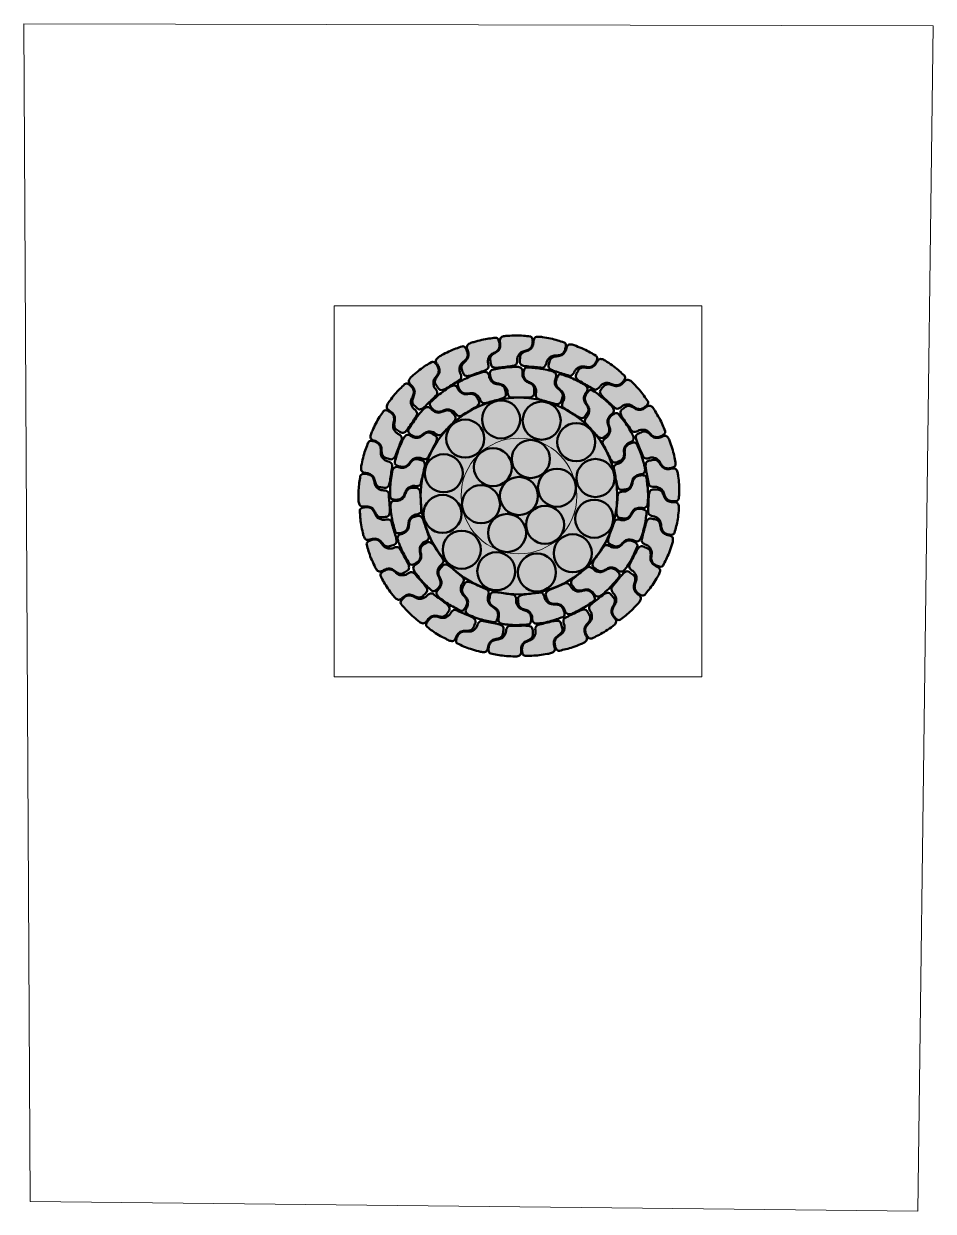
# Paper-space layout 'Layout1 (6)' of a CAD drawing. Header units: millimetres. Extents: x 414 to 613, y 182 to 441.
# The model-space entities are those that its viewports show. They can reach past a viewport. Long polylines and large blocks are cut down to what shows.
import ezdxf

# ---------------------------------------------------------------- set-up
doc = ezdxf.new("R2010")
doc.units = ezdxf.units.MM
doc.layers.add('cienka', color=5, linetype='Continuous', lineweight=20)
doc.layers.add('grube', color=10, linetype='Continuous', lineweight=50)
doc.layers.add('kresk_steel', color=50, linetype='Continuous', lineweight=5, transparency=0.75)
doc.layers.add('kresk_steel2', color=210, linetype='Continuous', lineweight=5, transparency=0.9)
doc.layers.add('pomoc', color=140, linetype='Continuous', lineweight=5, plot=False, transparency=0.5)

# ---------------------------------------------------------------- blocks, each defined once
blk = doc.blocks.new('*U117')
at = {"layer": 'kresk_steel'}
h = blk.add_hatch(color=256, dxfattribs=at)
h.dxf.hatch_style = 1
edge = h.paths.add_edge_path()
edge.add_spline(control_points=[(0.97, -1.62), (1.15, -1.62), (1.49, -1.63), (1.91, -1.62), (2.31, -1.43), (2.3, -0.97), (2.36, -0.55), (2.1, -0.22), (1.74, -0.04), (1.36, 0.12), (1.12, 0.49), (1.06, 0.86), (1.11, 1.2), (1.01, 1.52), (0.62, 1.63), (0.07, 1.6), (-0.63, 1.57), (-1.4, 1.45), (-1.88, 1.34), (-2.11, 1.29)], knot_values=[0, 0, 0, 0, 0.547334, 1.019468, 1.280778, 1.754485, 2.242067, 2.501728, 2.938915, 3.439927, 3.715255, 4.217831, 4.50649, 4.763482, 5.133889, 5.577584, 6.455817, 7.219705, 7.921917, 7.921917, 7.921917, 7.921917], degree=3, periodic=0)
edge.add_spline(control_points=[(-2.11, 1.29), (-2.17, 1.27), (-2.31, 1.21), (-2.36, 0.89), (-2.31, 0.54), (-2.15, 0.14), (-1.77, -0.11), (-1.33, -0.15), (-0.91, -0.28), (-0.65, -0.57), (-0.5, -0.84), (-0.5, -1.2), (-0.35, -1.61), (0.21, -1.6), (0.6, -1.61), (0.9, -1.61), (0.97, -1.62)], knot_values=[7.921917, 7.921917, 7.921917, 7.921917, 8.09718, 8.356814, 8.77945, 9.189428, 9.607857, 10.066654, 10.504699, 10.876013, 11.213331, 11.405162, 11.947545, 12.242243, 12.95116, 13.153408, 13.153408, 13.153408, 13.153408], degree=3, periodic=0)
edge.add_arc((0.71, -11.95), 10.34, 88.6056, 88.9024, ccw=False)
at = {"layer": 'grube'}
blk.add_spline([(-2.11, 1.29), (-1.42, 1.43), (-0.67, 1.55), (0.21, 1.61), (0.65, 1.6), (0.99, 1.45), (1.09, 1.22), (1.08, 0.93), (1.18, 0.43), (1.33, 0.2), (1.76, -0.05), (2.13, -0.28), (2.28, -0.49), (2.31, -0.98), (2.21, -1.44), (1.98, -1.57), (1.51, -1.62), (0.76, -1.61), (0.06, -1.6), (-0.24, -1.56), (-0.49, -1.08), (-0.51, -0.89), (-0.66, -0.59), (-0.91, -0.32), (-1.33, -0.17), (-1.77, -0.07), (-2.12, 0.17), (-2.29, 0.54), (-2.34, 0.96), (-2.26, 1.21), (-2.11, 1.29)], degree=3, dxfattribs=at)
blk = doc.blocks.new('*U119')
at = {"layer": 'grube', "color": 0, "linetype": 'ByBlock', "lineweight": -2, "transparency": 16777216}
for p, rotation in [((2428.65, 1106.55), 344.3478260869565), ((2419.29, 1104.69), 31.30434782608693), ((2422.2, 1106.16), 15.65217391304344), ((2431.72, 1105.43), 328.6956521739131), ((2434.36, 1103.52), 313.0434782608696), ((2416.89, 1102.48), 46.95652173913042), ((2436.4, 1100.98), 297.3913043478261), ((2415.17, 1099.71), 62.60869565217389), ((2437.67, 1097.97), 281.7391304347826), ((2414.26, 1096.58), 78.26086956521738), ((2438.09, 1094.74), 266.0869565217391), ((2414.24, 1093.32), 93.91304347826083), ((2437.62, 1091.51), 250.4347826086956), ((2415.09, 1090.17), 109.5652173913043), ((2436.29, 1088.53), 234.7826086956522), ((2416.76, 1087.37), 125.2173913043478), ((2434.21, 1086.02), 219.1304347826086), ((2419.12, 1085.12), 140.8695652173913), ((2431.53, 1084.16), 203.4782608695652), ((2422.01, 1083.59), 156.5217391304348), ((2425.19, 1082.9), 172.1739130434783), ((2428.45, 1083.1), 187.8260869565217)]:
    blk.add_blockref('*U117', p, dxfattribs=dict(at, rotation=rotation))
blk.add_blockref('*U117', (2425.4, 1106.8), dxfattribs=at)
blk = doc.blocks.new('drut')
at = {"layer": 'kresk_steel'}
h = blk.add_hatch(color=256, dxfattribs=at)
h.dxf.hatch_style = 1
h.paths.add_polyline_path([(-2, 0, 1), (2, 0, 1)])
at = {"layer": 'grube'}
blk.add_circle((0, 0), 2, dxfattribs=at)
blk = doc.blocks.new('*U120')
at = {"layer": 'grube', "rotation": 300.0000000000001}
blk.add_blockref('drut', (0, 0), dxfattribs=at)
blk = doc.blocks.new('*U121')
at = {"layer": 'grube', "color": 0, "linetype": 'ByBlock', "lineweight": -2, "transparency": 16777216}
for p, rotation in [((2423.37, 1097.87), 59.99999999999999), ((2430.11, 1095.71), 299.9999999999999), ((2422.12, 1093.98), 120), ((2428.86, 1091.81), 239.9999999999999), ((2424.86, 1090.95), 180)]:
    blk.add_blockref('*U120', p, dxfattribs=dict(at, rotation=rotation))
blk.add_blockref('*U120', (2427.36, 1098.73), dxfattribs=at)
blk = doc.blocks.new('*U122')
at = {"layer": 'grube', "rotation": 329.9999999999999}
blk.add_blockref('drut', (0, 0), dxfattribs=at)
blk = doc.blocks.new('*U123')
at = {"layer": 'grube', "color": 0, "linetype": 'ByBlock', "lineweight": -2, "transparency": 16777216}
for p, rotation in [((2428.5, 1102.76), 329.9999999999999), ((2420.46, 1100.87), 30), ((2432.14, 1100.5), 299.9999999999999), ((2418.2, 1097.23), 59.99999999999999), ((2434.16, 1096.73), 270), ((2434.03, 1092.45), 240), ((2418.07, 1092.96), 90), ((2420.09, 1089.19), 120), ((2431.77, 1088.82), 210), ((2423.73, 1086.93), 150), ((2428, 1086.8), 180)]:
    blk.add_blockref('*U122', p, dxfattribs=dict(at, rotation=rotation))
blk.add_blockref('*U122', (2424.23, 1102.89), dxfattribs=at)
blk = doc.blocks.new('*U124')
at = {"layer": 'kresk_steel'}
h = blk.add_hatch(color=256, dxfattribs=at)
h.dxf.hatch_style = 1
edge = h.paths.add_edge_path()
edge.add_spline(control_points=[(2.08, 1.52), (1.84, 1.54), (1.36, 1.59), (0.58, 1.63), (-0.12, 1.59), (-0.68, 1.56), (-1.05, 1.41), (-1.12, 1.08), (-1.03, 0.74), (-1.05, 0.38), (-1.24, -0.02), (-1.61, -0.22), (-1.95, -0.44), (-2.17, -0.8), (-2.06, -1.2), (-2.02, -1.66), (-1.61, -1.81), (-1.12, -1.76), (-0.48, -1.68), (0.08, -1.6), (0.64, -1.55), (0.75, -1.13), (0.71, -0.78), (0.83, -0.49), (1.05, -0.17), (1.46, 0), (1.89, 0.08), (2.24, 0.37), (2.35, 0.79), (2.37, 1.15), (2.28, 1.46), (2.13, 1.5), (2.08, 1.52)], knot_values=[0, 0, 0, 0, 0.702212, 1.4661, 2.344333, 2.788028, 3.158435, 3.415427, 3.704086, 4.206662, 4.48199, 4.983003, 5.42019, 5.67985, 6.167433, 6.64114, 6.902449, 7.374583, 8.124165, 8.833082, 9.12778, 9.670163, 9.861995, 10.199313, 10.570626, 11.008671, 11.467468, 11.885898, 12.295876, 12.718512, 12.978145, 13.153408, 13.153408, 13.153408, 13.153408], degree=3, periodic=0)
at = {"layer": 'grube'}
blk.add_spline([(2.08, 1.52), (1.38, 1.59), (0.61, 1.62), (-0.26, 1.58), (-0.7, 1.53), (-1.03, 1.34), (-1.1, 1.1), (-1.06, 0.81), (-1.1, 0.31), (-1.22, 0.07), (-1.62, -0.24), (-1.97, -0.5), (-2.1, -0.73), (-2.07, -1.22), (-1.92, -1.67), (-1.68, -1.77), (-1.21, -1.77), (-0.47, -1.68), (0.24, -1.59), (0.52, -1.52), (0.73, -1.02), (0.73, -0.83), (0.84, -0.51), (1.06, -0.21), (1.45, -0.02), (1.89, 0.12), (2.21, 0.4), (2.34, 0.79), (2.34, 1.21), (2.24, 1.45), (2.08, 1.52)], degree=3, dxfattribs=at)
blk = doc.blocks.new('*U125')
at = {"layer": 'grube', "color": 0, "linetype": 'ByBlock', "lineweight": -2, "transparency": 16777216}
for p, rotation in [((2421.95, 1109.54), 12.41379310344822), ((2428.5, 1109.94), 347.5862068965517), ((2431.69, 1109.07), 335.1724137931035), ((2418.88, 1108.31), 24.82758620689654), ((2434.62, 1107.54), 322.7586206896552), ((2416.16, 1106.44), 37.24137931034483), ((2437.15, 1105.41), 310.3448275862069), ((2413.9, 1104.02), 49.6551724137931), ((2439.16, 1102.79), 297.9310344827586), ((2412.21, 1101.18), 62.06896551724135), ((2440.57, 1099.8), 285.5172413793103), ((2411.17, 1098.05), 74.48275862068964), ((2441.3, 1096.58), 273.1034482758621), ((2410.83, 1094.76), 86.89655172413792), ((2441.31, 1093.27), 260.6896551724138), ((2411.21, 1091.48), 99.3103448275862), ((2440.62, 1090.04), 248.2758620689655), ((2412.28, 1088.35), 111.7241379310345), ((2439.25, 1087.04), 235.8620689655172), ((2414, 1085.53), 124.1379310344828), ((2416.28, 1083.14), 136.551724137931), ((2437.26, 1084.39), 223.448275862069), ((2434.76, 1082.24), 211.0344827586207), ((2419.03, 1081.3), 148.9655172413793), ((2422.11, 1080.1), 161.3793103448276), ((2431.85, 1080.68), 198.6206896551724), ((2425.37, 1079.58), 173.7931034482759), ((2428.67, 1079.78), 186.206896551724)]:
    blk.add_blockref('*U124', p, dxfattribs=dict(at, rotation=rotation))
blk.add_blockref('*U124', (2425.2, 1110.1), dxfattribs=at)

msp = doc.modelspace()

# ---------------------------------------------------------------- hatches: boundary and pattern name
at = {"layer": 'kresk_steel2'}
h = msp.add_hatch(color=256, dxfattribs=at)
h.dxf.hatch_style = 1
edge = h.paths.add_edge_path()
edge.add_arc((5657.9, 2679.9), 10.34, 0, 360)

# ---------------------------------------------------------------- linework, layer by layer
at = {"layer": 'cienka'}
msp.add_circle((5657.9, 2679.9), 6.09, dxfattribs=at)
at = {"layer": 'grube'}
msp.add_circle((5657.9, 2679.9), 10.34, dxfattribs=at)

# ---------------------------------------------------------------- block references
for name, p in [('*U125', (3231.79, 1585.06)), ('*U119', (3231.79, 1585.06)), ('*U123', (3231.79, 1585.06)), ('*U121', (3231.79, 1585.06)), ('drut', (5657.9, 2679.9))]:
    msp.add_blockref(name, p, dxfattribs=at)

psp = doc.layouts.new('Layout1 (6)')

# ---------------------------------------------------------------- linework, layer by layer
at = {"layer": 'cienka'}
psp.add_lwpolyline([(415.47, 183.66), (609.22, 181.55), (612.59, 440.19), (414.07, 440.62)], close=True, dxfattribs=at)

# ---------------------------------------------------------------- viewports
at = {"layer": 'pomoc', "view_target_point": (5728.25, 2682.45)}
psp.add_viewport(center=(521.95, 338.59), size=(80.27, 80.905), view_center_point=(-70.45, -2.07), view_height=38.985, dxfattribs=at)

doc.saveas('drawing.dxf')
